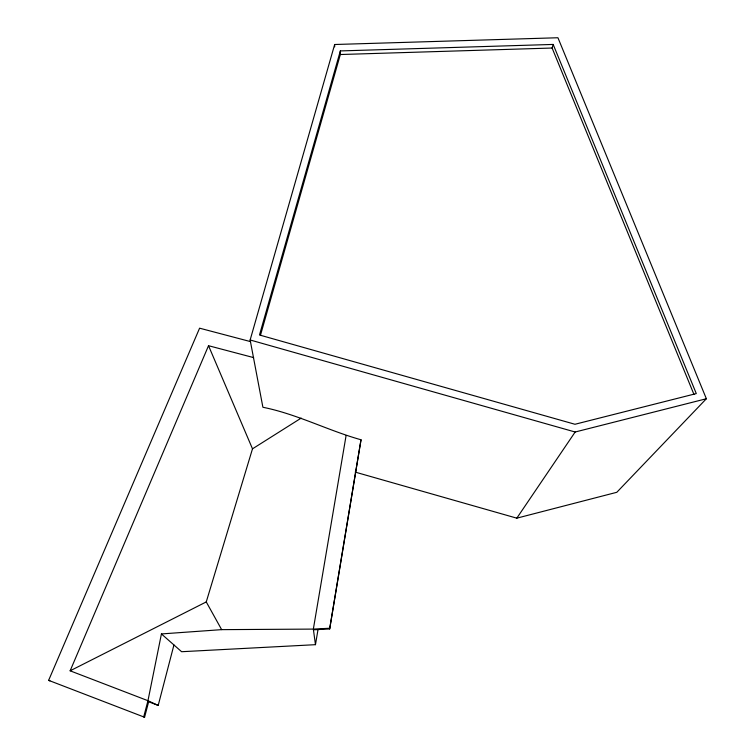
<?xml version="1.0" encoding="UTF-8"?>
<svg xmlns="http://www.w3.org/2000/svg" width="755" height="755" viewBox="0 0 755 755"><rect width="100%" height="100%" fill="white"/><g stroke="black" fill="none" stroke-linecap="round" stroke-linejoin="round"><path stroke-width="1.13" d="M260.522 335.05L340.326 54.52L340.345 50.925L553.17 44.432L696.289 393.582L574.97 424.272L259.493 334.993L340.345 50.925M355.18 472.101L516.807 518.166L616.807 492.298L706.369 398.744L557.945 37.75L334.663 44.507L250.141 339.976L262.9 407.266C296.951 414.08 327.793 430.473 361.013 439.769L329.661 628.962L313.438 629.802L315.467 644.676L181.606 651.716L161.428 633.936L147.961 700.706L143.705 716.929L144.573 717.25L148.81 701.102L158.201 705.425L173.943 644.959M329.661 628.962L361.013 439.769M161.428 633.936L221.649 629.642L313.344 629.094L346.092 435.522M315.467 644.676L318.015 629.566M693.987 394.506L552.113 48.027L553.17 44.432M221.649 629.642L206.257 601.924L252.491 448.829L208.522 345.705L253.642 357.606M147.961 700.706L70.139 670.808L208.522 345.705M144.573 717.25L48.631 680.349L199.594 328.18L250.66 341.647M516.807 518.166L575.159 432.011L706.369 398.744M252.491 448.829L301.198 418.091M70.139 670.808L206.257 601.924M313.344 629.094L329.633 628.254M340.326 54.52L552.113 48.027M250.141 339.976L575.159 432.011M48.631 680.349L49.934 680.831M148.32 701.631L158.201 705.425M334.663 44.507L334.663 46.867"/></g></svg>
